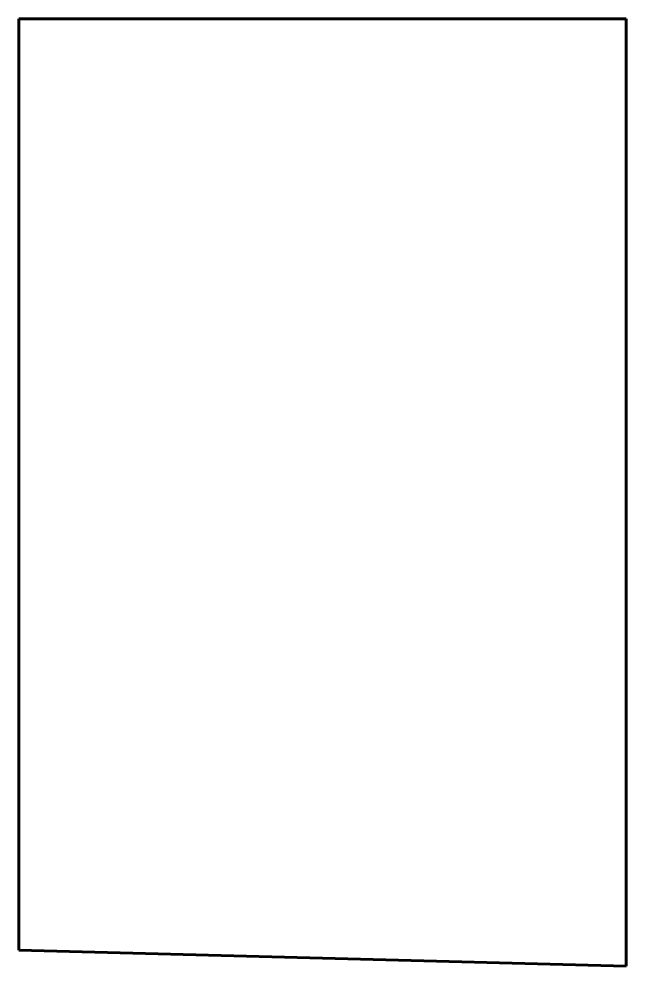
# Model space of a CAD drawing. Header units: millimetres. Extents: x -2.76 to 2.2, y 106.46 to 114.19.
import ezdxf

# ---------------------------------------------------------------- set-up
doc = ezdxf.new("R2010")
doc.units = ezdxf.units.MM
doc.linetypes.add('K5LT_BASIC', pattern=[0])

msp = doc.modelspace()

# ---------------------------------------------------------------- linework, layer by layer
at = {"color": 150, "linetype": 'K5LT_BASIC', "lineweight": 60, "true_color": 0x0080ff}
for p, q in [((2.204, 114.185), (-2.7554, 114.185)), ((-2.7554, 114.185), (-2.7554, 106.5849)), ((2.204, 114.185), (2.204, 106.4556)), ((-2.7554, 106.5849), (2.204, 106.4556))]:
    msp.add_line(p, q, dxfattribs=at)

doc.saveas('drawing.dxf')
